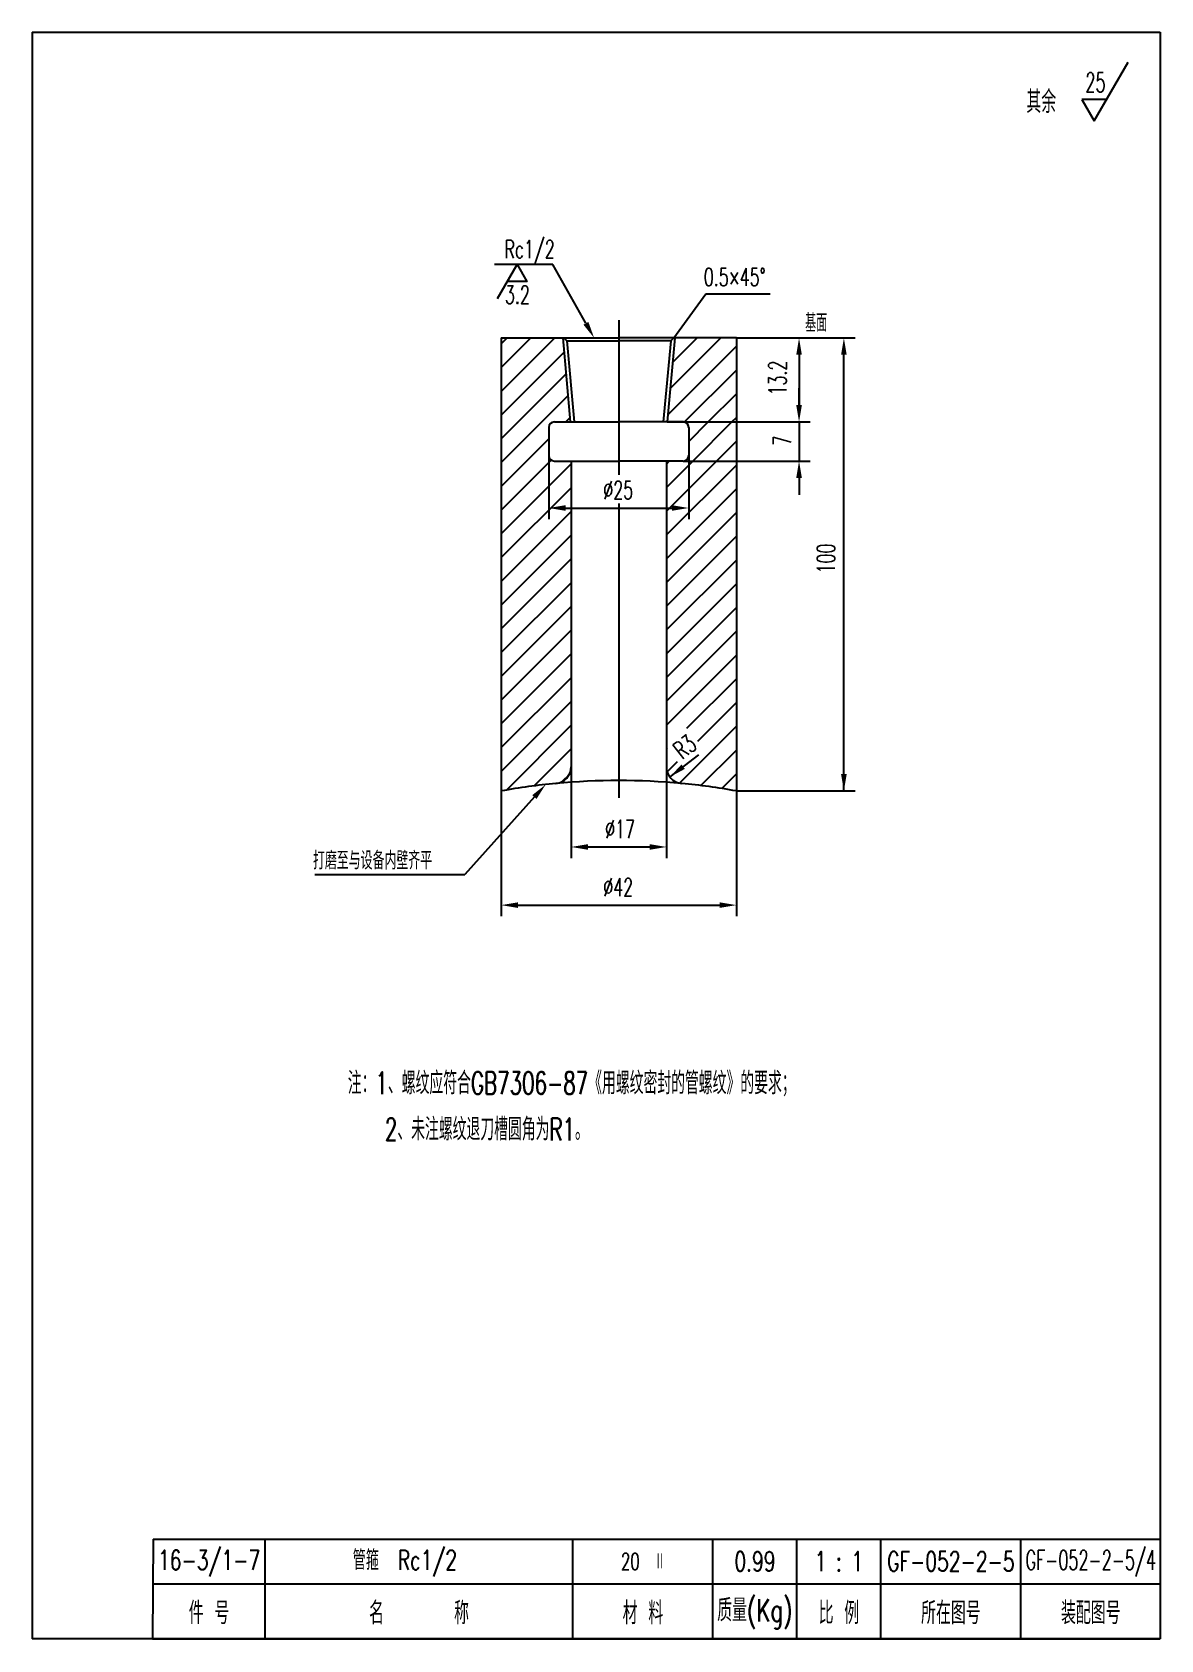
# Model space of a CAD drawing. Extents: x 26 to 227, y 11 to 298.
import ezdxf
from ezdxf.enums import TextEntityAlignment as Align

# ---------------------------------------------------------------- set-up
doc = ezdxf.new("R2010")
doc.units = 0
doc.header["$LTSCALE"] = 10
doc.header["$MEASUREMENT"] = 0
doc.linetypes.add('DASHDOT-M', pattern=[36, 30, -3, 0, -3])
doc.layers.get('0').update_dxf_attribs({"linetype": 'CONTINUOUS'})
for name, color, linetype in [('1', 3, 'CONTINUOUS'), ('CDR_DWG1', 4, 'CONTINUOUS'), ('CDR_DWG3', 1, 'DASHDOT-M'), ('XS', 2, 'CONTINUOUS')]:
    doc.layers.add(name, color=color, linetype=linetype)
doc.styles.add('HZ', font='romans', dxfattribs={"width": 0.7, "bigfont": 'hz'})

# ---------------------------------------------------------------- blocks, each defined once
blk = doc.blocks.new('*X10')
at = {"layer": '1', "color": 0, "linetype": 'CONTINUOUS'}
for p, q in [((-22125.58, -20016.59), (-22116.03, -20007.04)), ((-22125.58, -20012.35), (-22120.27, -20007.04)), ((-22125.58, -20008.1), (-22124.52, -20007.04)), ((-22095.39, -20016.09), (-22086.33, -20007.04)), ((-22094.96, -20011.43), (-22090.58, -20007.04)), ((-22125.58, -20020.83), (-22114.36, -20009.61)), ((-22095.81, -20020.76), (-22083.58, -20008.53)), ((-22125.58, -20025.07), (-22114.01, -20013.5)), ((-22092.85, -20022.04), (-22083.58, -20012.77)), ((-22125.58, -20029.32), (-22113.66, -20017.4)), ((-22088.61, -20022.04), (-22083.58, -20017.02)), ((-22114.06, -20022.04), (-22113.31, -20021.29)), ((-22092.87, -20022.06), (-22092.85, -20022.04)), ((-22092.08, -20025.52), (-22088.61, -20022.04)), ((-22091.36, -20029.04), (-22084.36, -20022.04)), ((-22084.36, -20022.04), (-22083.58, -20021.26)), ((-22125.58, -20033.56), (-22117.08, -20025.06)), ((-22087.12, -20029.04), (-22083.58, -20025.5)), ((-22125.58, -20037.8), (-22116.64, -20028.87)), ((-22125.58, -20042.05), (-22113.08, -20029.55)), ((-22096.08, -20038), (-22087.12, -20029.04)), ((-22096.08, -20033.76), (-22091.36, -20029.04)), ((-22096.08, -20029.52), (-22095.61, -20029.04)), ((-22096.08, -20042.24), (-22083.58, -20029.74)), ((-22125.58, -20046.29), (-22113.08, -20033.79)), ((-22096.08, -20046.49), (-22083.58, -20033.99)), ((-22125.58, -20050.53), (-22113.08, -20038.03)), ((-22096.08, -20050.73), (-22083.58, -20038.23)), ((-22125.58, -20054.77), (-22113.08, -20042.27)), ((-22096.08, -20054.97), (-22083.58, -20042.47)), ((-22125.58, -20059.02), (-22113.08, -20046.52)), ((-22096.08, -20059.21), (-22083.58, -20046.71)), ((-22125.58, -20063.26), (-22113.08, -20050.76)), ((-22096.08, -20063.46), (-22083.58, -20050.96)), ((-22125.58, -20067.5), (-22113.08, -20055)), ((-22096.08, -20067.7), (-22083.58, -20055.2)), ((-22125.58, -20071.74), (-22113.08, -20059.24)), ((-22096.08, -20071.94), (-22083.58, -20059.44)), ((-22125.58, -20075.99), (-22113.08, -20063.49)), ((-22096.08, -20076.19), (-22083.58, -20063.69)), ((-22125.58, -20080.23), (-22113.08, -20067.73)), ((-22092.4, -20076.74), (-22083.58, -20067.93)), ((-22125.58, -20084.47), (-22113.08, -20071.97)), ((-22090.48, -20079.07), (-22083.58, -20072.17)), ((-22124.66, -20087.8), (-22113.08, -20076.21)), ((-22093.75, -20086.59), (-22083.58, -20076.41)), ((-22119.68, -20087.05), (-22113.08, -20080.46)), ((-22096.08, -20080.43), (-22095.94, -20080.28)), ((-22096.08, -20084.67), (-22094.09, -20082.68)), ((-22089.92, -20087), (-22083.58, -20080.66)), ((-22114.92, -20086.54), (-22113.08, -20084.7)), ((-22086.2, -20087.52), (-22083.58, -20084.9))]:
    blk.add_line(p, q, dxfattribs=at)
blk = doc.blocks.new('CZD')
at = {"layer": 'XS'}
blk.add_lwpolyline([(3.5, 6.06), (0, 0), (-1.75, 3.03), (1.75, 3.03)], dxfattribs=at)

msp = doc.modelspace()

# ---------------------------------------------------------------- linework, layer by layer
for p, q in [((25.69, 297.84), (25.69, 10.84)), ((25.69, 297.84), (227.19, 297.84)), ((227.19, 297.84), (227.19, 10.84)), ((215.39, 281.98), (221.47, 292.51)), ((213.16, 285.83), (215.39, 281.98)), ((217.61, 285.83), (213.16, 285.83)), ((109.52, 256.34), (108.25, 256.34)), ((112.32, 256.34), (109.52, 256.34)), ((118.71, 256.34), (109.89, 256.34)), ((124.6, 245.83), (118.71, 256.34)), ((140.28, 243.22), (146.05, 251.12)), ((146.05, 251.12), (157.5, 251.12)), ((151.47, 243.22), (172.68, 243.22)), ((162.67, 240.22), (162.67, 231.22)), ((170.68, 162.3), (170.68, 240.22)), ((162.67, 231.22), (162.67, 234.22)), ((139.12, 228.22), (164.67, 228.22)), ((162.67, 228.22), (162.67, 221.22)), ((117.97, 222.22), (117.97, 210.84)), ((141.97, 221.22), (164.67, 221.22)), ((142.97, 222.72), (142.97, 210.84)), ((162.67, 218.22), (162.67, 215.22)), ((120.97, 212.84), (139.97, 212.84)), ((130.47, 212.62), (130.69, 212.84)), ((121.97, 166.62), (121.97, 150.29)), ((138.97, 166.62), (138.97, 150.29)), ((144.74, 168.76), (139.59, 164.79)), ((115.41, 161.22), (102.95, 147.4)), ((109.47, 162.3), (109.47, 139.9)), ((151.47, 162.3), (172.68, 162.3)), ((151.47, 162.3), (151.47, 139.9)), ((124.97, 152.29), (135.97, 152.29)), ((76.16, 147.4), (102.95, 147.4)), ((112.47, 141.9), (148.47, 141.9)), ((47.29, 20.66), (227.29, 20.66)), ((47.19, 10.84), (227.19, 10.84))]:
    msp.add_line(p, q)
for points in [[(162.17, 240.22), (163.17, 240.22), (162.67, 243.22)], [(170.18, 240.22), (171.18, 240.22), (170.68, 243.22)], [(162.17, 231.22), (163.17, 231.22), (162.67, 228.22)], [(162.17, 231.22), (163.17, 231.22), (162.67, 228.22)], [(162.17, 218.22), (163.17, 218.22), (162.67, 221.22)], [(120.97, 213.34), (120.97, 212.34), (117.97, 212.84)], [(139.97, 213.34), (139.97, 212.34), (142.97, 212.84)], [(141.66, 167.02), (142.27, 166.23), (139.59, 164.79)], [(170.18, 165.3), (171.18, 165.3), (170.68, 162.3)], [(115.03, 161.55), (115.78, 160.88), (117.42, 163.45)], [(124.97, 152.79), (124.97, 151.79), (121.97, 152.29)], [(135.97, 152.79), (135.97, 151.79), (138.97, 152.29)], [(112.47, 142.4), (112.47, 141.4), (109.47, 141.9)], [(148.47, 142.4), (148.47, 141.4), (151.47, 141.9)]]:
    msp.add_solid(points)
at = {"layer": 'CDR_DWG1'}
for p, q in [((109.47, 243.22), (109.47, 162.3)), ((109.47, 243.22), (130.47, 243.22)), ((120.45, 243.22), (121.81, 228.22)), ((121.2, 242.72), (120.65, 243.22)), ((121.2, 242.72), (122.51, 228.22)), ((121.2, 242.72), (130.47, 242.72)), ((151.47, 243.22), (130.47, 243.22)), ((139.74, 242.72), (130.47, 242.72)), ((139.74, 242.72), (138.42, 228.22)), ((140.48, 243.22), (139.12, 228.22)), ((139.74, 242.72), (140.28, 243.22)), ((151.47, 243.22), (151.47, 162.3)), ((117.97, 227.22), (117.97, 222.22)), ((118.97, 228.22), (130.47, 228.22)), ((141.97, 228.22), (130.47, 228.22)), ((142.97, 227.22), (142.97, 222.22)), ((118.97, 221.22), (130.47, 221.22)), ((121.97, 221.22), (121.97, 166.62)), ((141.97, 221.22), (130.47, 221.22)), ((138.97, 221.22), (138.97, 166.62)), ((47.29, 28.66), (47.19, 10.84)), ((47.29, 28.66), (227.29, 28.66)), ((67.29, 10.66), (67.29, 28.66)), ((122.29, 10.66), (122.29, 28.66)), ((147.29, 10.66), (147.29, 28.66)), ((162.29, 10.66), (162.29, 28.66)), ((177.29, 10.66), (177.29, 28.66)), ((202.29, 10.66), (202.29, 28.66)), ((227.19, 10.84), (25.69, 10.84))]:
    msp.add_line(p, q, dxfattribs=at)
for centre, radius, start, end in [((118.97, 227.22), 1, 90, 180), ((141.97, 227.22), 1, 0, 90), ((118.97, 222.22), 1, 180, 270), ((141.97, 222.22), 1, 270, 0), ((118.97, 166.62), 3, 275.3994, 0), ((141.97, 166.62), 3, 180, 264.6006), ((130.47, 44.95), 119.21, 84.6006, 95.3994), ((130.47, 44.95), 119.21, 95.3994, 100.1458), ((130.47, 44.95), 119.21, 79.8542, 84.6006)]:
    msp.add_arc(centre, radius, start, end, dxfattribs=at)
msp.add_solid([(125.04, 246.08), (124.16, 245.59), (126.07, 243.22)], dxfattribs=at)
at = {"layer": 'CDR_DWG3', "linetype": 'DASHDOT-M'}
for p, q in [((130.47, 246.4), (130.47, 218.75)), ((130.47, 213.64), (130.47, 161.04))]:
    msp.add_line(p, q, dxfattribs=at)

# ---------------------------------------------------------------- block references
at = {"rotation": 180}
msp.add_blockref('CZD', (112.32, 256.34), dxfattribs=at)
msp.add_blockref('*X10', (22235.05, 20250.26))

# ---------------------------------------------------------------- texts
at = {"style": 'HZ'}
for s, height, width, p in [('25', 3.5, 0.6, (213.82, 287.12)), ('其余', 4, 0.7, (203.28, 283.4)), ('Rc1/2', 3.2, 0.65, (110.04, 257.47)), ('0.5×45%%d', 3.2, 0.65, (145.65, 252.5)), ('3.2', 3.2, 0.65, (110.13, 249.34)), ('基面', 3.2, 0.65, (163.75, 244.31)), ('%%c25', 3.2, 0.65, (127.69, 214.44)), ('%%c17', 3.2, 0.65, (128.04, 153.89)), ('打磨至与设备内壁齐平', 3.2, 0.7, (75.85, 148.27)), ('%%c42', 3.2, 0.65, (127.69, 143.5)), ('注：1、螺纹应符合GB7306-87《用螺纹密封的管螺纹》的要求；', 4, 0.65, (82.07, 108.11)), ('2、未注螺纹退刀槽圆角为R1。', 4, 0.65, (88.69, 99.86))]:
    msp.add_text(s, height=height, dxfattribs=dict(at, width=width)).set_placement(p)
at = {"style": 'HZ', "width": 0.65}
for s, rotation, p in [('13.2', 90, (160.43, 232.94)), ('7', 90, (161.25, 223.96)), ('100', 90, (169.08, 201.14)), ('R3', 37.6948, (141.8, 167.8))]:
    msp.add_text(s, height=3.2, rotation=rotation, dxfattribs=at).set_placement(p)
at = {"style": 'HZ'}
for s, height, width, p in [('16-3/1-7', 3.5, 0.7, (57.29, 24.66)), ('管箍  Rc1/2   ', 3.5, 0.7, (94.79, 24.66)), ('20  Ⅱ', 3, 0.65, (134.79, 24.66)), ('0.99', 3.5, 0.7, (154.79, 24.66)), ('1 : 1', 3.5, 0.7, (169.79, 24.66)), ('GF-052-2-5', 3.5, 0.7, (189.79, 24.66)), ('GF-052-2-5/4', 3.5, 0.6, (214.79, 24.66)), ('件 号', 4, 0.7, (57.29, 15.66)), ('名      称', 4, 0.7, (94.79, 15.66)), ('材 料', 4, 0.7, (134.79, 15.66)), ('质量(Kg)', 4, 0.7, (154.79, 15.66)), ('比 例', 4, 0.7, (169.79, 15.66)), ('所在图号', 4, 0.7, (189.79, 15.66)), ('装配图号', 4, 0.7, (214.79, 15.66))]:
    msp.add_text(s, height=height, dxfattribs=dict(at, width=width)).set_placement(p, align=Align.MIDDLE)

doc.saveas('drawing.dxf')
